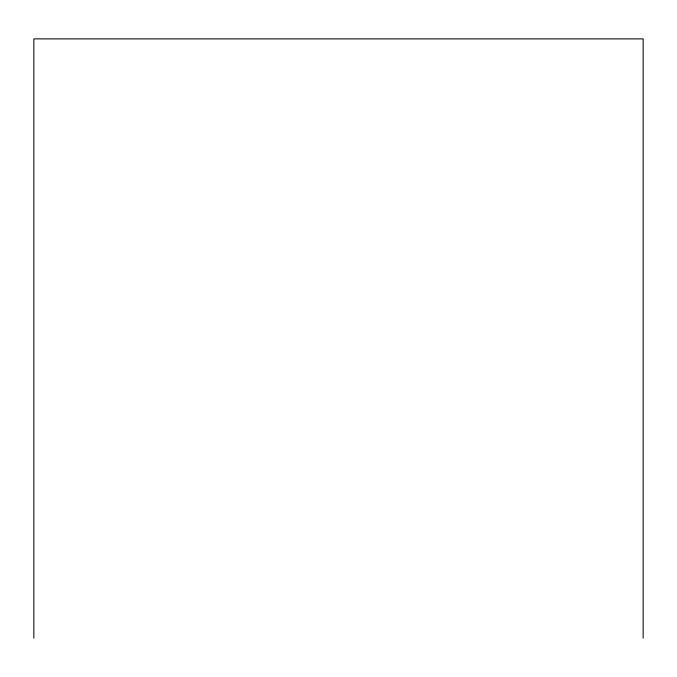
<?xml version="1.0" encoding="UTF-8"?>
<svg xmlns="http://www.w3.org/2000/svg" width="677" height="677" viewBox="0 0 677 677"><rect width="100%" height="100%" fill="white"/><g stroke="black" fill="none" stroke-linecap="round" stroke-linejoin="round"><path stroke-width="1.02" d="M643.15 638.115L643.15 38.885L33.85 38.885L33.85 638.115"/></g></svg>
